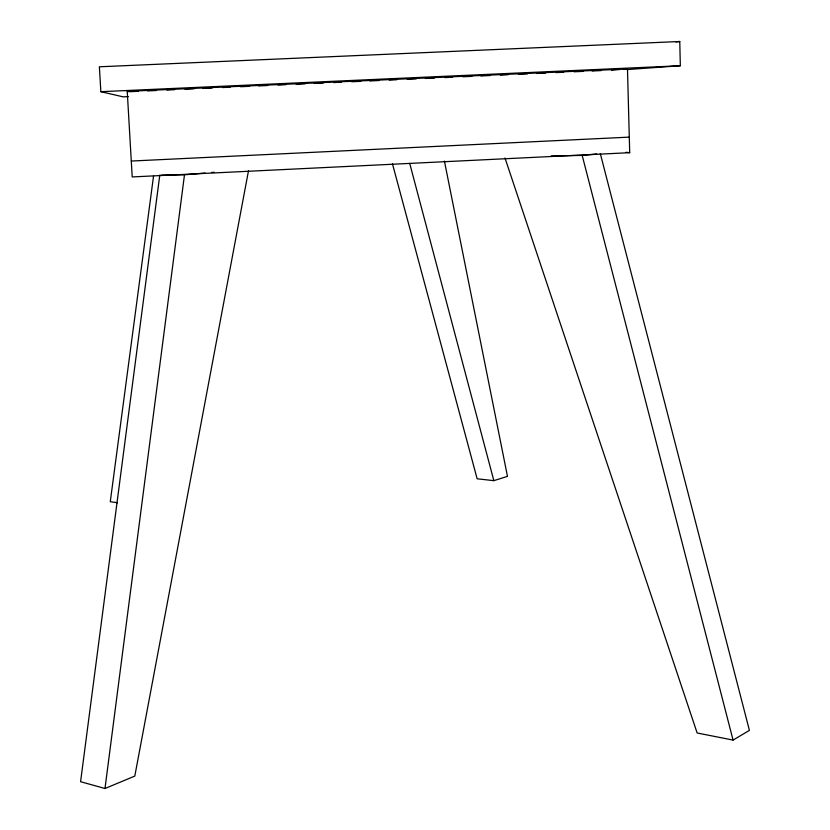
<?xml version="1.0" encoding="UTF-8"?>
<svg xmlns="http://www.w3.org/2000/svg" width="830" height="830" viewBox="0 0 830 830"><rect width="100%" height="100%" fill="white"/><g stroke="black" fill="none" stroke-linecap="round" stroke-linejoin="round"><path stroke-width="1.25" d="M159.785 175.109L80.583 781.694L104.985 788.5L184.488 174.808L205.062 173.024M153.55 176.001L110.276 501.704L117.528 502.741M248.544 170.513L134.802 776.091L104.985 788.5M504.993 158.011L697.148 732.994L733.066 740.08L749.417 730.39L600.308 153.633M392.466 163.842L477.146 478.786L493.85 480.663L507.472 476.358L444.413 161.093M675.931 41.956L679.77 41.5L680.33 65.746L627.49 69.544M551.141 155.957L582.183 155.407L596.687 153.986M211.494 172.474L214.057 172.246M611.492 70.114L620.093 69.481M622.552 69.305L627.48 68.942L629.7 152.679L132.209 176.935L127.239 91.352L627.48 68.942M131.285 161.051L629.285 137.126M679.77 41.5L99.372 66.794L100.855 91.684L680.33 65.746M129.397 91.715L138.444 91.31M147.491 90.906L156.538 90.501M166.882 90.034L174.632 89.692M184.976 89.225L194.023 88.82M203.07 88.416L212.117 88.011M222.461 87.544L230.211 87.202M240.555 86.735L249.602 86.33M258.649 85.926L267.696 85.521M278.029 85.054L285.79 84.712M296.123 84.245L305.17 83.84M314.217 83.436L323.264 83.031M333.608 82.564L341.358 82.222M351.702 81.755L360.749 81.35M369.796 80.946L378.843 80.541M389.187 80.074L396.937 79.732M407.281 79.265L416.328 78.86M425.375 78.456L434.422 78.051M444.756 77.584L452.516 77.242M462.85 76.775L471.907 76.37M480.954 75.966L490.001 75.561M500.334 75.094L508.095 74.742M518.428 74.285L527.475 73.88M536.522 73.476L545.569 73.071M555.913 72.604L563.663 72.252M574.007 71.795L583.054 71.39M592.101 70.986L601.148 70.581M128.318 96.612L123.131 96.84L100.855 91.684M161.02 175.099L184.488 174.808M625.996 152.295L629.7 152.679M127.239 91.352L128.111 91.777M409.698 163.375L493.85 480.663M582.183 155.407L733.066 740.08"/></g></svg>
